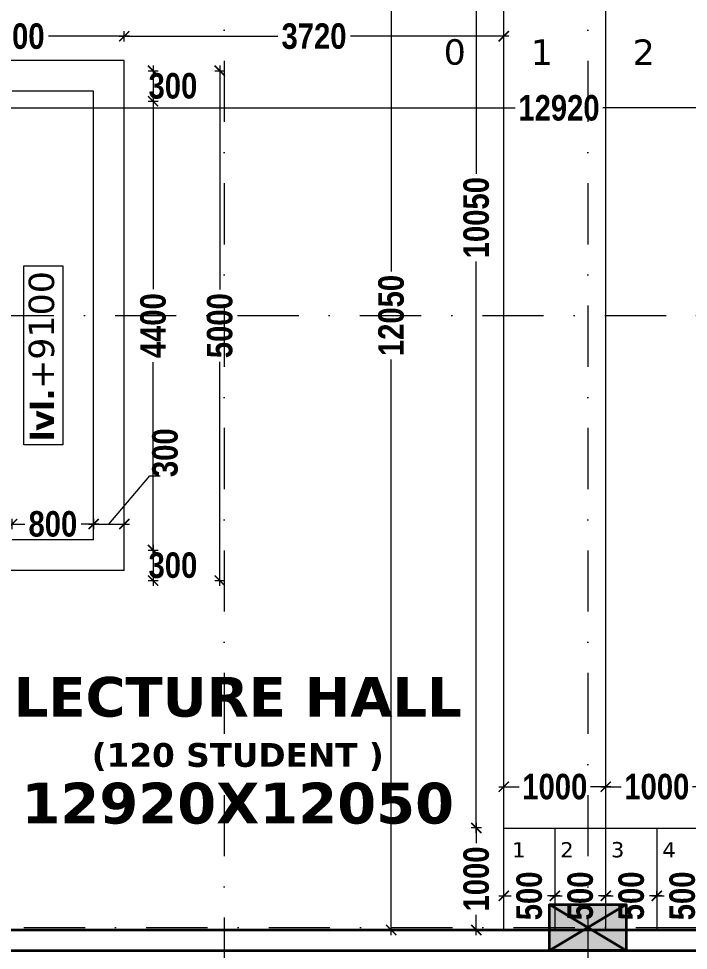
# Model space of a CAD drawing. Header units: millimetres. Extents: x -3092155 to 4513934, y -12317808 to 1850003.
# Drawn here: x -405915 to -399350, y -5557561 to -5548425 of the extents above; entities that cross this region are included whole.
import ezdxf

# ---------------------------------------------------------------- set-up
doc = ezdxf.new("R2010")
doc.units = ezdxf.units.MM
doc.header["$LTSCALE"] = 2
doc.header["$MEASUREMENT"] = 0
doc.header["$PDMODE"] = 34
doc.header["$PDSIZE"] = 500
doc.linetypes.add('DASHDOT', pattern=[1, 0.5, -0.25, 0, -0.25])
for name, color, linetype, lineweight in [('coloumn', 10, 'Continuous', 35), ('D DIM', 250, 'Continuous', 9), ('GRID', 251, 'DASHDOT', 5), ('Step', 251, 'Continuous', 9), ('TEXT', 7, 'Continuous', 13), ('WAll', 250, 'Continuous', 35)]:
    doc.layers.add(name, color=color, linetype=linetype, lineweight=lineweight)
doc.styles.add('INNER DIM', font='ARIALNB.TTF', dxfattribs={"height": 250})
doc.styles.add('style2', font='verdana.ttf')
doc.dimstyles.new('external final', dxfattribs={"dimscale": 0, "dimtxt": 250, "dimasz": 100, "dimexe": 50, "dimexo": 50, "dimgap": 50, "dimtad": 0, "dimdec": 0, "dimzin": 0, "dimdsep": 46, "dimtxsty": 'INNER DIM', "dimblk": 'ARCHTICK', "dimcen": 100, "dimdle": 50, "dimclrd": 256, "dimclre": 256, "dimclrt": 256, "dimadec": 0, "dimazin": 0, "dimtfac": 1, "dimtdec": 0, "dimtix": 1, "dimtmove": 1, "dimatfit": 3, "dimfxl": 50, "dimfxlon": 1, "dimtolj": 1, "dimtzin": 0, "dimlwd": -1, "dimlwe": -1, "dimarcsym": 1})

# ---------------------------------------------------------------- blocks, each defined once
blk = doc.blocks.new('_ArchTick')
at = {"color": 0, "linetype": 'ByBlock', "const_width": 0.15}
blk.add_lwpolyline([(-0.5, -0.5), (0.5, 0.5)], dxfattribs=at)
blk = doc.blocks.new('*D431')
at = {"layer": 'D DIM', "ltscale": 100, "transparency": 16777216}
for p, q in [((-407128.1, -5549301.7), (-401048, -5549301.7)), ((-407078.1, -5549251.7), (-407078.1, -5549351.7)), ((-394108.1, -5549301.7), (-400188.2, -5549301.7)), ((-394158.1, -5549251.7), (-394158.1, -5549351.7))]:
    blk.add_line(p, q, dxfattribs=at)
at = {"layer": 'Defpoints', "color": 0, "lineweight": 50, "ltscale": 100, "transparency": 16777216}
for p in [(-407078.1, -5548761.2), (-394158.1, -5548761.2), (-407078.1, -5549301.7)]:
    blk.add_point(p, dxfattribs=at)
at = {"layer": 'D DIM', "ltscale": 100, "transparency": 16777216, "xscale": 100, "yscale": 100, "zscale": 100, "rotation": 180}
blk.add_blockref('_ArchTick', (-407078.1, -5549301.7), dxfattribs=at)
at = {"layer": 'D DIM', "ltscale": 100, "transparency": 16777216, "xscale": 100, "yscale": 100, "zscale": 100}
blk.add_blockref('_ArchTick', (-394158.1, -5549301.7), dxfattribs=at)
at = {"layer": 'D DIM', "ltscale": 100, "transparency": 16777216, "insert": (-400618.1, -5549301.7), "char_height": 250, "attachment_point": 5, "style": 'INNER DIM'}
blk.add_mtext('\\A1;12920', dxfattribs=at)
blk = doc.blocks.new('*D789')
at = {"layer": 'D DIM', "ltscale": 100, "transparency": 16777216}
for p, q in [((-401428.8, -5546261), (-401428.8, -5549947.1)), ((-401378.8, -5546311), (-401478.8, -5546311)), ((-401428.8, -5556411.2), (-401428.8, -5550806.9)), ((-401378.8, -5556361.2), (-401478.8, -5556361.2))]:
    blk.add_line(p, q, dxfattribs=at)
at = {"layer": 'Defpoints', "color": 0, "lineweight": 50, "ltscale": 100, "transparency": 16777216}
for p in [(-400790.8, -5546311), (-401428.8, -5556361.2), (-401058.9, -5556361.2)]:
    blk.add_point(p, dxfattribs=at)
at = {"layer": 'D DIM', "ltscale": 100, "transparency": 16777216, "xscale": 100, "yscale": 100, "zscale": 100}
for p, rotation in [((-401428.8, -5546311), 90), ((-401428.8, -5556361.2), 270)]:
    blk.add_blockref('_ArchTick', p, dxfattribs=dict(at, rotation=rotation))
at = {"layer": 'D DIM', "ltscale": 100, "transparency": 16777216, "insert": (-401428.8, -5550377), "char_height": 250, "attachment_point": 5, "rotation": 90, "style": 'INNER DIM'}
blk.add_mtext('\\A1;10050', dxfattribs=at)
blk = doc.blocks.new('*D790')
at = {"layer": 'D DIM', "ltscale": 100, "transparency": 16777216}
for p, q in [((-401428.8, -5556311.2), (-401428.8, -5556511)), ((-401378.8, -5556361.2), (-401478.8, -5556361.2)), ((-401428.8, -5557411.2), (-401428.8, -5557211.4)), ((-401378.8, -5557361.2), (-401478.8, -5557361.2))]:
    blk.add_line(p, q, dxfattribs=at)
at = {"layer": 'Defpoints', "color": 0, "lineweight": 50, "ltscale": 100, "transparency": 16777216}
for p in [(-401058.9, -5556361.2), (-401428.8, -5557361.2), (-401058.9, -5557361.2)]:
    blk.add_point(p, dxfattribs=at)
at = {"layer": 'D DIM', "ltscale": 100, "transparency": 16777216, "xscale": 100, "yscale": 100, "zscale": 100}
for p, rotation in [((-401428.8, -5556361.2), 90), ((-401428.8, -5557361.2), 270)]:
    blk.add_blockref('_ArchTick', p, dxfattribs=dict(at, rotation=rotation))
at = {"layer": 'D DIM', "ltscale": 100, "transparency": 16777216, "insert": (-401428.8, -5556861.2), "char_height": 250, "attachment_point": 5, "rotation": 90, "style": 'INNER DIM'}
blk.add_mtext('\\A1;1000', dxfattribs=at)
blk = doc.blocks.new('*D796')
at = {"layer": 'D DIM', "ltscale": 100, "transparency": 16777216}
for p, q in [((-400208.9, -5555957), (-400009.1, -5555957)), ((-400158.9, -5555957), (-400158.9, -5555907)), ((-399108.9, -5555957), (-399308.7, -5555957)), ((-399158.9, -5555957), (-399158.9, -5555907))]:
    blk.add_line(p, q, dxfattribs=at)
at = {"layer": 'Defpoints', "color": 0, "lineweight": 50, "ltscale": 100, "transparency": 16777216}
for p in [(-400158.9, -5555957), (-400158.9, -5555957), (-399158.9, -5555957)]:
    blk.add_point(p, dxfattribs=at)
at = {"layer": 'D DIM', "ltscale": 100, "transparency": 16777216, "xscale": 100, "yscale": 100, "zscale": 100, "rotation": 180}
blk.add_blockref('_ArchTick', (-400158.9, -5555957), dxfattribs=at)
at = {"layer": 'D DIM', "ltscale": 100, "transparency": 16777216, "xscale": 100, "yscale": 100, "zscale": 100}
blk.add_blockref('_ArchTick', (-399158.9, -5555957), dxfattribs=at)
at = {"layer": 'D DIM', "ltscale": 100, "transparency": 16777216, "insert": (-399658.9, -5555957), "char_height": 250, "attachment_point": 5, "style": 'INNER DIM'}
blk.add_mtext('\\A1;1000', dxfattribs=at)
blk = doc.blocks.new('*D797')
at = {"layer": 'D DIM', "ltscale": 100, "transparency": 16777216}
for p, q in [((-401208.9, -5555957), (-401009.1, -5555957)), ((-401158.9, -5555957), (-401158.9, -5555907)), ((-400108.9, -5555957), (-400308.7, -5555957)), ((-400158.9, -5555957), (-400158.9, -5555907))]:
    blk.add_line(p, q, dxfattribs=at)
at = {"layer": 'Defpoints', "color": 0, "lineweight": 50, "ltscale": 100, "transparency": 16777216}
for p in [(-401158.9, -5555957), (-401158.9, -5555957), (-400158.9, -5555957)]:
    blk.add_point(p, dxfattribs=at)
at = {"layer": 'D DIM', "ltscale": 100, "transparency": 16777216, "xscale": 100, "yscale": 100, "zscale": 100, "rotation": 180}
blk.add_blockref('_ArchTick', (-401158.9, -5555957), dxfattribs=at)
at = {"layer": 'D DIM', "ltscale": 100, "transparency": 16777216, "xscale": 100, "yscale": 100, "zscale": 100}
blk.add_blockref('_ArchTick', (-400158.9, -5555957), dxfattribs=at)
at = {"layer": 'D DIM', "ltscale": 100, "transparency": 16777216, "insert": (-400658.9, -5555957), "char_height": 250, "attachment_point": 5, "style": 'INNER DIM'}
blk.add_mtext('\\A1;1000', dxfattribs=at)
blk = doc.blocks.new('*D807')
at = {"layer": 'D DIM', "ltscale": 100, "transparency": 16777216}
for p, q in [((-399658.9, -5557027), (-399658.9, -5556977)), ((-399158.9, -5557027), (-399158.9, -5556977)), ((-399708.9, -5557027), (-399586.5, -5557027)), ((-399108.9, -5557027), (-399231.4, -5557027))]:
    blk.add_line(p, q, dxfattribs=at)
at = {"layer": 'Defpoints', "color": 0, "lineweight": 50, "ltscale": 100, "transparency": 16777216}
for p in [(-399658.9, -5557027), (-399658.9, -5557027), (-399158.9, -5557027)]:
    blk.add_point(p, dxfattribs=at)
at = {"layer": 'D DIM', "ltscale": 100, "transparency": 16777216, "xscale": 100, "yscale": 100, "zscale": 100, "rotation": 180}
blk.add_blockref('_ArchTick', (-399658.9, -5557027), dxfattribs=at)
at = {"layer": 'D DIM', "ltscale": 100, "transparency": 16777216, "xscale": 100, "yscale": 100, "zscale": 100}
blk.add_blockref('_ArchTick', (-399158.9, -5557027), dxfattribs=at)
at = {"layer": 'D DIM', "ltscale": 100, "transparency": 16777216, "insert": (-399408.9, -5557027), "char_height": 250, "attachment_point": 5, "rotation": 90, "style": 'INNER DIM'}
blk.add_mtext('\\A1;500', dxfattribs=at)
blk = doc.blocks.new('*D808')
at = {"layer": 'D DIM', "ltscale": 100, "transparency": 16777216}
for p, q in [((-400158.9, -5557027), (-400158.9, -5556977)), ((-399658.9, -5557027), (-399658.9, -5556977)), ((-400208.9, -5557027), (-400086.5, -5557027)), ((-399608.9, -5557027), (-399731.4, -5557027))]:
    blk.add_line(p, q, dxfattribs=at)
at = {"layer": 'Defpoints', "color": 0, "lineweight": 50, "ltscale": 100, "transparency": 16777216}
for p in [(-400158.9, -5557027), (-400158.9, -5557027), (-399658.9, -5557027)]:
    blk.add_point(p, dxfattribs=at)
at = {"layer": 'D DIM', "ltscale": 100, "transparency": 16777216, "xscale": 100, "yscale": 100, "zscale": 100, "rotation": 180}
blk.add_blockref('_ArchTick', (-400158.9, -5557027), dxfattribs=at)
at = {"layer": 'D DIM', "ltscale": 100, "transparency": 16777216, "xscale": 100, "yscale": 100, "zscale": 100}
blk.add_blockref('_ArchTick', (-399658.9, -5557027), dxfattribs=at)
at = {"layer": 'D DIM', "ltscale": 100, "transparency": 16777216, "insert": (-399908.9, -5557027), "char_height": 250, "attachment_point": 5, "rotation": 90, "style": 'INNER DIM'}
blk.add_mtext('\\A1;500', dxfattribs=at)
blk = doc.blocks.new('*D809')
at = {"layer": 'D DIM', "ltscale": 100, "transparency": 16777216}
for p, q in [((-400158.9, -5557027), (-400158.9, -5556977)), ((-400708.9, -5557027), (-400586.5, -5557027)), ((-400658.9, -5557027), (-400658.9, -5557077)), ((-400108.9, -5557027), (-400231.4, -5557027))]:
    blk.add_line(p, q, dxfattribs=at)
at = {"layer": 'Defpoints', "color": 0, "lineweight": 50, "ltscale": 100, "transparency": 16777216}
for p in [(-400658.9, -5557027), (-400658.9, -5557027), (-400158.9, -5557027)]:
    blk.add_point(p, dxfattribs=at)
at = {"layer": 'D DIM', "ltscale": 100, "transparency": 16777216, "xscale": 100, "yscale": 100, "zscale": 100, "rotation": 180}
blk.add_blockref('_ArchTick', (-400658.9, -5557027), dxfattribs=at)
at = {"layer": 'D DIM', "ltscale": 100, "transparency": 16777216, "xscale": 100, "yscale": 100, "zscale": 100}
blk.add_blockref('_ArchTick', (-400158.9, -5557027), dxfattribs=at)
at = {"layer": 'D DIM', "ltscale": 100, "transparency": 16777216, "insert": (-400408.9, -5557027), "char_height": 250, "attachment_point": 5, "rotation": 90, "style": 'INNER DIM'}
blk.add_mtext('\\A1;500', dxfattribs=at)
blk = doc.blocks.new('*D810')
at = {"layer": 'D DIM', "ltscale": 100, "transparency": 16777216}
for p, q in [((-401158.9, -5557027), (-401158.9, -5556977)), ((-401208.9, -5557027), (-401086.5, -5557027)), ((-400608.9, -5557027), (-400731.4, -5557027)), ((-400658.9, -5557027), (-400658.9, -5557077))]:
    blk.add_line(p, q, dxfattribs=at)
at = {"layer": 'Defpoints', "color": 0, "lineweight": 50, "ltscale": 100, "transparency": 16777216}
for p in [(-401158.9, -5557027), (-401158.9, -5557027), (-400658.9, -5557027)]:
    blk.add_point(p, dxfattribs=at)
at = {"layer": 'D DIM', "ltscale": 100, "transparency": 16777216, "xscale": 100, "yscale": 100, "zscale": 100, "rotation": 180}
blk.add_blockref('_ArchTick', (-401158.9, -5557027), dxfattribs=at)
at = {"layer": 'D DIM', "ltscale": 100, "transparency": 16777216, "xscale": 100, "yscale": 100, "zscale": 100}
blk.add_blockref('_ArchTick', (-400658.9, -5557027), dxfattribs=at)
at = {"layer": 'D DIM', "ltscale": 100, "transparency": 16777216, "insert": (-400908.9, -5557027), "char_height": 250, "attachment_point": 5, "rotation": 90, "style": 'INNER DIM'}
blk.add_mtext('\\A1;500', dxfattribs=at)
blk = doc.blocks.new('*D811')
at = {"layer": 'D DIM', "ltscale": 100, "transparency": 16777216}
for p, q in [((-407078.9, -5548648.5), (-407078.9, -5548548.5)), ((-404878.9, -5548648.5), (-404878.9, -5548548.5)), ((-407128.9, -5548598.5), (-406336.9, -5548598.5)), ((-404828.9, -5548598.5), (-405620.9, -5548598.5))]:
    blk.add_line(p, q, dxfattribs=at)
at = {"layer": 'Defpoints', "color": 0, "lineweight": 50, "ltscale": 100, "transparency": 16777216}
for p in [(-407078.9, -5548598.5), (-407078.9, -5548936.2), (-404878.9, -5548936.2)]:
    blk.add_point(p, dxfattribs=at)
at = {"layer": 'D DIM', "ltscale": 100, "transparency": 16777216, "xscale": 100, "yscale": 100, "zscale": 100, "rotation": 180}
blk.add_blockref('_ArchTick', (-407078.9, -5548598.5), dxfattribs=at)
at = {"layer": 'D DIM', "ltscale": 100, "transparency": 16777216, "xscale": 100, "yscale": 100, "zscale": 100}
blk.add_blockref('_ArchTick', (-404878.9, -5548598.5), dxfattribs=at)
at = {"layer": 'D DIM', "ltscale": 100, "transparency": 16777216, "insert": (-405978.9, -5548598.5), "char_height": 250, "attachment_point": 5, "style": 'INNER DIM'}
blk.add_mtext('\\A1;2200', dxfattribs=at)
blk = doc.blocks.new('*D812')
at = {"layer": 'D DIM', "ltscale": 100, "transparency": 16777216}
for p, q in [((-403992.8, -5548936.2), (-403892.8, -5548936.2)), ((-403942.8, -5548886.2), (-403942.8, -5551081)), ((-403942.8, -5553986.2), (-403942.8, -5551791.4)), ((-403992.8, -5553936.2), (-403892.8, -5553936.2))]:
    blk.add_line(p, q, dxfattribs=at)
at = {"layer": 'Defpoints', "color": 0, "lineweight": 50, "ltscale": 100, "transparency": 16777216}
for p in [(-404778.9, -5548936.2), (-404778.9, -5553936.2), (-403942.8, -5553936.2)]:
    blk.add_point(p, dxfattribs=at)
at = {"layer": 'D DIM', "ltscale": 100, "transparency": 16777216, "xscale": 100, "yscale": 100, "zscale": 100}
for p, rotation in [((-403942.8, -5548936.2), 90), ((-403942.8, -5553936.2), 270)]:
    blk.add_blockref('_ArchTick', p, dxfattribs=dict(at, rotation=rotation))
at = {"layer": 'D DIM', "ltscale": 100, "transparency": 16777216, "insert": (-403942.8, -5551436.2), "char_height": 250, "attachment_point": 5, "rotation": 90, "style": 'INNER DIM'}
blk.add_mtext('\\A1;5000', dxfattribs=at)
blk = doc.blocks.new('*D814')
at = {"layer": 'D DIM', "ltscale": 100, "transparency": 16777216}
for p, q in [((-405978.9, -5553431), (-405978.9, -5553331)), ((-405178.9, -5553431), (-405178.9, -5553331)), ((-406028.9, -5553381), (-405854.9, -5553381)), ((-405128.9, -5553381), (-405302.9, -5553381))]:
    blk.add_line(p, q, dxfattribs=at)
at = {"layer": 'Defpoints', "color": 0, "lineweight": 50, "ltscale": 100, "transparency": 16777216}
for p in [(-405178.9, -5553381), (-405978.9, -5553636.2), (-405178.9, -5553636.2)]:
    blk.add_point(p, dxfattribs=at)
at = {"layer": 'D DIM', "ltscale": 100, "transparency": 16777216, "xscale": 100, "yscale": 100, "zscale": 100, "rotation": 180}
blk.add_blockref('_ArchTick', (-405978.9, -5553381), dxfattribs=at)
at = {"layer": 'D DIM', "ltscale": 100, "transparency": 16777216, "xscale": 100, "yscale": 100, "zscale": 100}
blk.add_blockref('_ArchTick', (-405178.9, -5553381), dxfattribs=at)
at = {"layer": 'D DIM', "ltscale": 100, "transparency": 16777216, "insert": (-405578.9, -5553381), "char_height": 250, "attachment_point": 5, "style": 'INNER DIM'}
blk.add_mtext('\\A1;800', dxfattribs=at)
blk = doc.blocks.new('*D815')
at = {"layer": 'D DIM', "ltscale": 100, "transparency": 16777216}
for p, q in [((-405028.9, -5553381), (-404628.9, -5552908.3)), ((-404628.9, -5552908.3), (-404528.9, -5552908.3)), ((-405178.9, -5553431), (-405178.9, -5553331)), ((-404878.9, -5553431), (-404878.9, -5553331)), ((-405228.9, -5553381), (-404828.9, -5553381))]:
    blk.add_line(p, q, dxfattribs=at)
at = {"layer": 'Defpoints', "color": 0, "lineweight": 50, "ltscale": 100, "transparency": 16777216}
for p in [(-404878.9, -5553381), (-404878.9, -5553536), (-405178.9, -5553636.2)]:
    blk.add_point(p, dxfattribs=at)
at = {"layer": 'D DIM', "ltscale": 100, "transparency": 16777216, "xscale": 100, "yscale": 100, "zscale": 100, "rotation": 180}
blk.add_blockref('_ArchTick', (-405178.9, -5553381), dxfattribs=at)
at = {"layer": 'D DIM', "ltscale": 100, "transparency": 16777216, "xscale": 100, "yscale": 100, "zscale": 100}
blk.add_blockref('_ArchTick', (-404878.9, -5553381), dxfattribs=at)
at = {"layer": 'D DIM', "ltscale": 100, "transparency": 16777216, "insert": (-404478.9, -5552681.7), "char_height": 250, "attachment_point": 5, "rotation": 90, "style": 'INNER DIM'}
blk.add_mtext('\\A1;300', dxfattribs=at)
blk = doc.blocks.new('*D816')
at = {"layer": 'D DIM', "ltscale": 100, "transparency": 16777216}
for p, q in [((-404596.3, -5549186.2), (-404596.3, -5551077.3)), ((-404646.3, -5549236.2), (-404546.3, -5549236.2)), ((-404596.3, -5553686.2), (-404596.3, -5551795.1)), ((-404646.3, -5553636.2), (-404546.3, -5553636.2))]:
    blk.add_line(p, q, dxfattribs=at)
at = {"layer": 'Defpoints', "color": 0, "lineweight": 50, "ltscale": 100, "transparency": 16777216}
for p in [(-405221.3, -5549236.2), (-405878.9, -5553636.2), (-404596.3, -5553636.2)]:
    blk.add_point(p, dxfattribs=at)
at = {"layer": 'D DIM', "ltscale": 100, "transparency": 16777216, "xscale": 100, "yscale": 100, "zscale": 100}
for p, rotation in [((-404596.3, -5549236.2), 90), ((-404596.3, -5553636.2), 270)]:
    blk.add_blockref('_ArchTick', p, dxfattribs=dict(at, rotation=rotation))
at = {"layer": 'D DIM', "ltscale": 100, "transparency": 16777216, "insert": (-404596.3, -5551436.2), "char_height": 250, "attachment_point": 5, "rotation": 90, "style": 'INNER DIM'}
blk.add_mtext('\\A1;4400', dxfattribs=at)
blk = doc.blocks.new('*D817')
at = {"layer": 'D DIM', "ltscale": 100, "transparency": 16777216}
for p, q in [((-404596.3, -5553586.2), (-404596.3, -5553986.2)), ((-404646.3, -5553636.2), (-404546.3, -5553636.2)), ((-404646.3, -5553936.2), (-404546.3, -5553936.2))]:
    blk.add_line(p, q, dxfattribs=at)
at = {"layer": 'Defpoints', "color": 0, "lineweight": 50, "ltscale": 100, "transparency": 16777216}
for p in [(-405878.9, -5553636.2), (-405878.9, -5553936.2), (-404596.3, -5553936.2)]:
    blk.add_point(p, dxfattribs=at)
at = {"layer": 'D DIM', "ltscale": 100, "transparency": 16777216, "xscale": 100, "yscale": 100, "zscale": 100}
for p, rotation in [((-404596.3, -5553636.2), 90), ((-404596.3, -5553936.2), 270)]:
    blk.add_blockref('_ArchTick', p, dxfattribs=dict(at, rotation=rotation))
at = {"layer": 'D DIM', "ltscale": 100, "transparency": 16777216, "insert": (-404402.3, -5553786.2), "char_height": 250, "attachment_point": 5, "rotation": 0.1, "style": 'INNER DIM'}
blk.add_mtext('\\A1;300', dxfattribs=at)
blk = doc.blocks.new('*D830')
at = {"layer": 'D DIM', "ltscale": 100, "transparency": 16777216}
for p, q in [((-404646.3, -5548936.2), (-404546.3, -5548936.2)), ((-404596.3, -5548886.2), (-404596.3, -5549286.2)), ((-404646.3, -5549236.2), (-404546.3, -5549236.2))]:
    blk.add_line(p, q, dxfattribs=at)
at = {"layer": 'Defpoints', "color": 0, "lineweight": 50, "ltscale": 100, "transparency": 16777216}
for p in [(-405878.9, -5548936.2), (-405878.9, -5549236.2), (-404596.3, -5549236.2)]:
    blk.add_point(p, dxfattribs=at)
at = {"layer": 'D DIM', "ltscale": 100, "transparency": 16777216, "xscale": 100, "yscale": 100, "zscale": 100}
for p, rotation in [((-404596.3, -5548936.2), 90), ((-404596.3, -5549236.2), 270)]:
    blk.add_blockref('_ArchTick', p, dxfattribs=dict(at, rotation=rotation))
at = {"layer": 'D DIM', "ltscale": 100, "transparency": 16777216, "insert": (-404402.3, -5549086.2), "char_height": 250, "attachment_point": 5, "rotation": 0.1, "style": 'INNER DIM'}
blk.add_mtext('\\A1;300', dxfattribs=at)
blk = doc.blocks.new('S.F')
at = {"layer": 'coloumn', "ltscale": 100}
blk.add_hatch(color=256, dxfattribs=at).paths.add_polyline_path([(85710.5, -5865756.2), (85710.5, -5865306.2), (84960.5, -5865306.2), (84960.5, -5865756.2)])
for p, q in [((84960.5, -5865756.2), (84960.5, -5865306.2)), ((84960.5, -5865306.2), (85710.5, -5865306.2)), ((85710.5, -5865306.2), (85710.5, -5865756.2)), ((85710.5, -5865756.2), (84960.5, -5865756.2))]:
    blk.add_line(p, q, dxfattribs=at)
blk.add_lwpolyline([(85710.5, -5865756.2), (84960.5, -5865306.2), (85710.5, -5865306.2), (84960.5, -5865756.2)], dxfattribs=at)
blk = doc.blocks.new('YJJYH')
at = {"layer": 'Step', "ltscale": 100}
for p, q in [((-27657.6, -5719325.5), (-27657.6, -5707275.5)), ((-26657.6, -5719325.5), (-26657.6, -5707275.5)), ((-27157.6, -5718324.7), (-27157.6, -5719325.5)), ((-26157.6, -5718324.7), (-26157.6, -5719325.5))]:
    blk.add_line(p, q, dxfattribs=at)
at = {"layer": 'Step', "ltscale": 15000}
for p, q in [((-31377.6, -5710800.5), (-33577.6, -5710800.5)), ((-31377.6, -5715800.5), (-31377.6, -5710800.5)), ((-31677.6, -5711100.5), (-32477.6, -5711100.5)), ((-31677.6, -5715500.5), (-31677.6, -5711100.5)), ((-31677.6, -5715500.5), (-32477.6, -5715500.5)), ((-31377.6, -5715800.5), (-33577.6, -5715800.5)), ((-27657.6, -5718325.5), (-20657.6, -5718325.5))]:
    blk.add_line(p, q, dxfattribs=at)
blk = doc.blocks.new('*D1116')
at = {"layer": 'D DIM', "ltscale": 100, "transparency": 16777216}
for p, q in [((-402262.7, -5545261.2), (-402262.7, -5550906.3)), ((-402312.7, -5545311.2), (-402212.7, -5545311.2)), ((-402262.7, -5557411.2), (-402262.7, -5551766.1)), ((-402312.7, -5557361.2), (-402212.7, -5557361.2))]:
    blk.add_line(p, q, dxfattribs=at)
at = {"layer": 'Defpoints', "color": 0, "lineweight": 50, "ltscale": 100, "transparency": 16777216}
for p in [(-403201.8, -5545311.2), (-403201.8, -5557361.2), (-402262.7, -5557361.2)]:
    blk.add_point(p, dxfattribs=at)
at = {"layer": 'D DIM', "ltscale": 100, "transparency": 16777216, "xscale": 100, "yscale": 100, "zscale": 100}
for p, rotation in [((-402262.7, -5545311.2), 90), ((-402262.7, -5557361.2), 270)]:
    blk.add_blockref('_ArchTick', p, dxfattribs=dict(at, rotation=rotation))
at = {"layer": 'D DIM', "ltscale": 100, "transparency": 16777216, "insert": (-402262.7, -5551336.2), "char_height": 250, "attachment_point": 5, "rotation": 90, "style": 'INNER DIM'}
blk.add_mtext('\\A1;12050', dxfattribs=at)
blk = doc.blocks.new('*D1117')
at = {"layer": 'D DIM', "ltscale": 100, "transparency": 16777216}
for p, q in [((-404879.3, -5548648.5), (-404879.3, -5548548.5)), ((-401159.3, -5548648.5), (-401159.3, -5548548.5)), ((-404929.3, -5548598.5), (-403375.5, -5548598.5)), ((-401109.3, -5548598.5), (-402663.1, -5548598.5))]:
    blk.add_line(p, q, dxfattribs=at)
at = {"layer": 'Defpoints', "color": 0, "lineweight": 50, "ltscale": 100, "transparency": 16777216}
for p in [(-401159.3, -5548598.5), (-404879.3, -5549536.4), (-401159.3, -5549536.4)]:
    blk.add_point(p, dxfattribs=at)
at = {"layer": 'D DIM', "ltscale": 100, "transparency": 16777216, "xscale": 100, "yscale": 100, "zscale": 100, "rotation": 180}
blk.add_blockref('_ArchTick', (-404879.3, -5548598.5), dxfattribs=at)
at = {"layer": 'D DIM', "ltscale": 100, "transparency": 16777216, "xscale": 100, "yscale": 100, "zscale": 100}
blk.add_blockref('_ArchTick', (-401159.3, -5548598.5), dxfattribs=at)
at = {"layer": 'D DIM', "ltscale": 100, "transparency": 16777216, "insert": (-403019.3, -5548598.5), "char_height": 250, "attachment_point": 5, "style": 'INNER DIM'}
blk.add_mtext('\\A1;3720', dxfattribs=at)

msp = doc.modelspace()

# ---------------------------------------------------------------- linework, layer by layer
at = {"layer": 'GRID', "color": 5, "ltscale": 600}
for p, q in [((-403903.9, -5499634.4), (-403897.9, -5584322.1)), ((-400333.9, -5499634.4), (-400333.9, -5584428.2))]:
    msp.add_line(p, q, dxfattribs=at)
at = {"layer": 'GRID', "color": 6, "ltscale": 600}
for p, q in [((-460173.8, -5551336.2), (-367334.4, -5551336.2)), ((-461068.2, -5557336.2), (-366440.7, -5557336.2))]:
    msp.add_line(p, q, dxfattribs=at)
at = {"layer": 'TEXT', "ltscale": 0.1}
msp.add_lwpolyline([(-405862.3, -5552605.6), (-405862.3, -5550848.6), (-405480.3, -5550848.6), (-405480.3, -5552605.6)], close=True, dxfattribs=at)
at = {"layer": 'WAll', "ltscale": 100}
for p, q in [((-407079.3, -5557361.2), (-394159.3, -5557361.2)), ((-407229.3, -5557561.2), (-393959.3, -5557561.2))]:
    msp.add_line(p, q, dxfattribs=at)

# ---------------------------------------------------------------- block references
at = {"layer": 'coloumn'}
msp.add_blockref('S.F', (-485670.2, 308195), dxfattribs=at)
at = {"layer": 'D DIM'}
msp.add_blockref('YJJYH', (-373501.8, 161963.5), dxfattribs=at)

# ---------------------------------------------------------------- texts
at = {"layer": 'TEXT', "ltscale": 0.1, "attachment_point": 5, "style": 'style2'}
for s, insert, char_height in [('0', (-401639.6, -5548754.3), 249.2), ('1', (-400786.3, -5548754.3), 249.2), ('2', (-399787.5, -5548754.3), 249.2), ('\\pt3850;{\\fVerdana|b1|i0|c0|p34;\\H1.1111x;LECTURE HALL\\H0.9x; \\P\\H0.66667x;(120 STUDENT )\\P\\H1.7143x;12920X12050}', (-403766.9, -5555602.5), 350), ('1', (-401011.5, -5556575.4), 150), ('2', (-400540.1, -5556575.4), 150), ('3', (-400043.3, -5556575.4), 150), ('4', (-399539.4, -5556575.4), 150)]:
    msp.add_mtext(s, dxfattribs=dict(at, insert=insert, char_height=char_height))
at = {"layer": 'TEXT', "ltscale": 0.1, "insert": (-405689.4, -5551736.2), "char_height": 230, "attachment_point": 5, "rotation": 90, "style": 'style2'}
msp.add_mtext('{\\fVerdana|b1|i0|c0|p34;\\T0.95;lvl.\\fVerdana|b0|i0|c0|p34;\\H1.0833x;\\T1;+9100}', dxfattribs=at)

# ---------------------------------------------------------------- dimensions: what is measured, and where the dimension line sits
at = {"layer": 'D DIM', "ltscale": 100}
for base, p1, p2, angle, picture, middle in [((-402262.7, -5557361.2), (-403201.8, -5545311.2), (-403201.8, -5557361.2), 90, '*D1116', (-402262.7, -5551336.2)), ((-407078.9, -5548598.5), (-404878.9, -5548936.2), (-407078.9, -5548936.2), 180, '*D811', (-405978.9, -5548598.5)), ((-407078.1, -5549301.7), (-394158.1, -5548761.2), (-407078.1, -5548761.2), 180, '*D431', (-400618.1, -5549301.7)), ((-403942.8, -5553936.2), (-404778.9, -5548936.2), (-404778.9, -5553936.2), 90, '*D812', (-403942.8, -5551436.2)), ((-404596.3, -5553636.2), (-405221.3, -5549236.2), (-405878.9, -5553636.2), 90, '*D816', (-404596.3, -5551436.2)), ((-405178.9, -5553381), (-405978.9, -5553636.2), (-405178.9, -5553636.2), 180, '*D814', (-405578.9, -5553381)), ((-401158.9, -5555957), (-400158.9, -5555957), (-401158.9, -5555957), 180, '*D797', (-400658.9, -5555957)), ((-400158.9, -5555957), (-399158.9, -5555957), (-400158.9, -5555957), 180, '*D796', (-399658.9, -5555957)), ((-401428.8, -5557361.2), (-401058.9, -5556361.2), (-401058.9, -5557361.2), 90, '*D790', (-401428.8, -5556861.2))]:
    dim = msp.add_linear_dim(base=base, p1=p1, p2=p2, angle=angle, dimstyle='external final', override={"dimscale": 1}, dxfattribs=at)
    dim.commit()
    dim.dimension.update_dxf_attribs({"geometry": picture, "text_midpoint": middle})
dim = msp.add_linear_dim(base=(-401428.8, -5556361.2), p1=(-400790.8, -5546311), p2=(-401058.9, -5556361.2), angle=90, dimstyle='external final', override={"dimscale": 1}, dxfattribs=at)
dim.commit()
dim.dimension.update_dxf_attribs({"geometry": '*D789', "text_midpoint": (-401428.8, -5550377), "dimtype": 160})
dim = msp.add_linear_dim(base=(-401159.3, -5548598.5), p1=(-404879.3, -5549536.4), p2=(-401159.3, -5549536.4), dimstyle='external final', override={"dimscale": 1}, dxfattribs=at)
dim.commit()
dim.dimension.update_dxf_attribs({"geometry": '*D1117', "text_midpoint": (-403019.3, -5548598.5)})
for base, p1, p2, angle, picture, middle, turn in [((-404596.3, -5549236.2), (-405878.9, -5548936.2), (-405878.9, -5549236.2), 90, '*D830', (-404402.3, -5549086.2), 0.1), ((-404878.9, -5553381), (-405178.9, -5553636.2), (-404878.9, -5553536), 180, '*D815', (-404478.9, -5552908.3), 90), ((-404596.3, -5553936.2), (-405878.9, -5553636.2), (-405878.9, -5553936.2), 90, '*D817', (-404402.3, -5553786.2), 0.1)]:
    dim = msp.add_linear_dim(base=base, p1=p1, p2=p2, angle=angle, dimstyle='external final', override={"dimscale": 1}, dxfattribs=at)
    dim.commit()
    dim.dimension.update_dxf_attribs({"geometry": picture, "text_midpoint": middle, "dimtype": 160, "text_rotation": turn})
for base, p1, p2, picture, middle in [((-401158.9, -5557027), (-400658.9, -5557027), (-401158.9, -5557027), '*D810', (-400908.9, -5557027)), ((-400658.9, -5557027), (-400158.9, -5557027), (-400658.9, -5557027), '*D809', (-400408.9, -5557027)), ((-400158.9, -5557027), (-399658.9, -5557027), (-400158.9, -5557027), '*D808', (-399908.9, -5557027)), ((-399658.9, -5557027), (-399158.9, -5557027), (-399658.9, -5557027), '*D807', (-399408.9, -5557027))]:
    dim = msp.add_linear_dim(base=base, p1=p1, p2=p2, angle=180, dimstyle='external final', override={"dimscale": 1}, dxfattribs=at)
    dim.commit()
    dim.dimension.update_dxf_attribs({"geometry": picture, "text_midpoint": middle, "text_rotation": 90})

doc.saveas('drawing.dxf')
